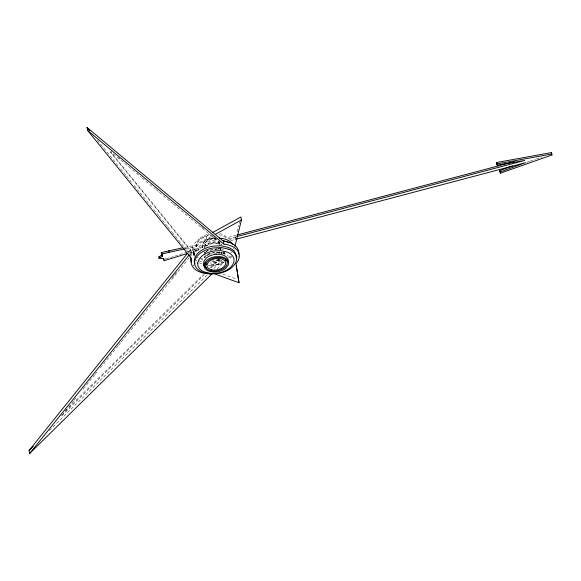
<?xml version="1.0" encoding="UTF-8"?>
<svg xmlns="http://www.w3.org/2000/svg" width="581" height="581" viewBox="0 0 581 581"><rect width="100%" height="100%" fill="white"/><g stroke="black" fill="none" stroke-linecap="round" stroke-linejoin="round"><path stroke-width="0.44" stroke-dasharray="2.9 2.18" d="M235.196 240.04L236.002 236.743M237.222 231.804L238.842 225.21M239.249 223.562L239.648 221.913M188.658 251.856L192.057 247.629A21.7 12.905 -10.8 0 1 206.095 236.097L209.719 234.107M189.791 254.173L192.631 250.636A21.7 12.905 -10.8 0 1 206.669 239.103L212.203 236.06M172.034 277.798L174.249 275.053M174.801 274.37L176.457 272.315M190.277 255.204L193.596 251.101L193.96 252.488A19.601 11.656 -10.8 0 0 195.463 254.95M73.649 400.89L61.121 416.403L60.925 415.386M74.215 400.186L75.922 398.072M83.323 388.907L94.71 374.803M95.284 374.099L96.991 371.985M100.411 367.751L118.059 345.891M118.626 345.187L120.906 342.369M121.473 341.664L139.128 319.804M139.694 319.1L189.232 257.761M189.805 257.056L193.785 252.118L193.596 251.101M65.275 411.079L203.306 274.493M210.148 267.725L218.848 259.111M61.768 415.764L204.178 274.842M211.266 267.826L220.286 258.901M49.378 430.506L207.678 274.559M213.837 268.495L221.848 260.608M217.04 268.916L224.15 261.908M193.945 254.965L193.713 253.803L110.484 151.583L110.673 152.563L111.37 152.251L123.906 162.724M526.749 162.353L529.168 161.496M529.966 161.213L535.595 159.223M536.401 158.94L542.029 156.95M173.211 256.679L169.18 257.855M174.859 256.134L186.392 252.328M188.041 251.784L197.925 248.515A15.847 9.427 -10.8 0 0 199.203 249.743M188.84 253.033L198.194 249.946A15.847 9.427 -10.8 0 0 198.775 250.571M236.147 235.247L226.844 237.709A15.847 9.427 -10.8 0 0 219.821 233.562M227.999 238.9L235.893 236.808M229.43 239.474L236.191 237.68M230.65 240.643L235.036 239.488M164.895 258.988L166.326 258.61M166.798 258.48L168.708 257.979M184.424 247.455L196.509 245.015A15.847 9.427 -10.8 0 1 209.153 233.823M185.557 248.704L196.777 246.438A15.847 9.427 -10.8 0 1 210.692 234.971M222.806 274.109L236.874 279.229M118.655 157.509L120.013 158.642M201.476 226.735L203.51 228.435M211.658 235.247L213.016 236.38M213.692 236.946L215.733 238.653M124.603 163.305L141.314 177.278M142.011 177.859L155.236 188.912M155.933 189.5L158.722 191.824M159.419 192.405L172.644 203.466M173.341 204.047L190.052 218.013M190.75 218.594L219.988 243.04A22.572 13.428 -10.8 0 0 193.901 254.783L110.673 152.563M97.325 140.152L112.503 158.845M113.048 159.514L119.555 167.531M120.637 168.868L126.062 175.542M126.607 176.21L131.488 182.216M134.196 185.557L139.077 191.57M140.159 192.899L152.091 207.591M153.718 209.596L158.598 215.609M159.143 216.27L167.277 226.292M167.815 226.96L171.613 231.63M172.158 232.298L186.254 249.663M186.799 250.331L190.59 255.001M224.949 253.57L224.716 252.684L224.97 253.897L224.862 253.309M205.514 244.87L205.354 244.173L205.928 247.056M219.538 244.303L219.858 245.756M221.143 252.699L221.31 253.498L221.092 252.328M193.734 253.875L194.236 256.206M202.159 246.431L202.246 246.831M223.649 252.089L223.975 253.759M221.223 243.788L221.535 245.407M219.988 243.04L219.807 242.059A22.572 13.428 -10.8 0 0 193.713 253.803M219.509 244.013L219.037 241.427M206.095 236.097L206.669 239.103M207.301 254.231L207.526 255.4M197.925 248.515L198.194 249.946M196.509 245.015L196.777 246.438M192.057 247.629L192.631 250.636M111.182 151.271L111.37 152.251M204.345 252.292L204.824 254.885M204.984 255.749L205.304 257.477M232.008 256.032A20.284 12.063 -10.8 0 1 228.921 259.148M223.779 262.242A20.284 12.063 -10.8 0 1 208.615 265.147A11.126 6.616 -10.8 0 0 224.063 261.98M202.035 263.956A20.284 12.063 -10.8 0 1 199.239 262.743M196.879 261.094A20.284 12.063 -10.8 0 1 195.92 260.106M194.047 255.466A20.284 12.063 -10.8 0 1 216.989 240.309M224.803 253.033A10.509 6.253 -10.8 0 1 224.644 254.325M218.812 259.649A10.509 6.253 -10.8 0 1 212.573 260.898M204.599 257.717A10.509 6.253 -10.8 0 1 204.113 256.504L204.338 257.673A10.509 6.253 -10.8 0 1 204.418 255.742M205.137 252.742A10.509 6.253 -10.8 0 1 207.439 250.614M219.894 248.414A10.509 6.253 -10.8 0 1 222.763 249.663M234.949 249.685A21.7 12.905 -10.8 0 1 234.724 250.556M230.621 256.533A21.7 12.905 -10.8 0 1 228.776 258.029M233.831 248.436A21.7 12.905 -10.8 0 1 233.417 249.314M231.637 251.907A21.7 12.905 -10.8 0 1 230.882 252.735M228.202 255.023A21.7 12.905 -10.8 0 1 227.2 255.713M219.255 259.242A19.827 11.794 -10.8 0 1 214.861 260.303M202.965 259.998A19.827 11.794 -10.8 0 1 201.164 259.453M197.968 257.899A19.827 11.794 -10.8 0 1 197.279 257.427M194.708 254.645A19.827 11.794 -10.8 0 1 193.785 252.118M229.698 255.952A20.284 12.063 -10.8 0 1 228.507 256.969M221.521 260.833A20.284 12.063 -10.8 0 1 210.119 263.004M201.614 261.777A20.284 12.063 -10.8 0 1 198.825 260.564M194.156 255.72A20.284 12.063 -10.8 0 1 215.239 238.203M223.126 249.3A9.521 5.665 -10.8 0 1 223.162 249.699M222.37 252.183A9.521 5.665 -10.8 0 1 221.368 253.367M206.734 255.611A9.521 5.665 -10.8 0 1 205.558 254.761M204.374 252.575A9.521 5.665 -10.8 0 1 204.338 252.176M219.909 252.074A6.979 4.147 -10.8 0 1 218.383 253.483M209.109 254.609A6.979 4.147 -10.8 0 1 208.209 254.115M206.851 251.878A6.979 4.147 -10.8 0 1 207.112 250.6M219.996 248.407A6.979 4.147 -10.8 0 1 220.642 249.997M220.831 259.947A10.509 6.253 -10.8 0 1 211.804 262.053M210.249 250.426A10.509 6.253 -10.8 0 1 216.488 249.176M220.119 249.583A10.509 6.253 -10.8 0 1 220.889 249.808M224.055 251.805A10.509 6.253 -10.8 0 1 225.029 254.209M219.465 259.954A9.521 5.665 -10.8 0 1 212.072 261.443M205.231 256.904A9.521 5.665 -10.8 0 1 205.376 255.734M215.377 249.823A9.521 5.665 -10.8 0 1 217.214 249.801M223.169 252.161A9.521 5.665 -10.8 0 1 224.048 254.34M208.216 254.877A6.979 4.147 -10.8 0 1 210.533 252.75M219.284 251.951A6.979 4.147 -10.8 0 1 221.158 253.454M202.769 258.981A19.979 11.881 -10.8 0 1 197.852 256.94M219.48 248.428A10.545 6.275 -10.8 0 1 218.303 249.126M208.354 250.869A10.545 6.275 -10.8 0 1 207.039 250.614M202.58 247.651A10.545 6.275 -10.8 0 1 214.578 238.079M221.049 244.173A8.686 5.171 -10.8 0 1 220.809 244.935M217.287 248.327A8.686 5.171 -10.8 0 1 209.661 249.83M204.773 247.746A8.686 5.171 -10.8 0 1 206.575 241.507A8.686 5.171 -10.8 0 1 216.524 239.437M219.022 252.089A15.847 9.427 -10.8 0 1 215.319 253.258M211.288 253.882A15.847 9.427 -10.8 0 1 208.506 253.948M218.812 234.753A15.847 9.427 -10.8 0 1 226.619 238.471M205.536 252.256A15.847 9.427 -10.8 0 1 204.265 252.009M217.563 249.205A10.545 6.275 -10.8 0 0 219.255 248.283A6.979 4.147 -10.8 0 1 218.485 249.082M202.587 247.491A10.545 6.275 -10.8 0 1 214.004 237.825M218.914 241.021A6.972 4.147 -10.8 0 1 217.577 244.768M206.952 246.155A6.972 4.147 -10.8 0 1 207.257 240.476A6.972 4.147 -10.8 0 1 216.51 239.002M220.758 248.515A8.686 5.171 -10.8 0 1 219.821 249.547M214.992 252.023A8.686 5.171 -10.8 0 1 212.617 252.445M207.105 251.682A8.686 5.171 -10.8 0 1 206.502 251.37M204.534 247.448A8.686 5.171 -10.8 0 1 212.283 242.059A8.686 5.171 -10.8 0 1 221.179 244.536M208.274 250.789A6.979 4.147 -10.8 0 1 207.787 250.542M206.821 246.097A6.979 4.147 -10.8 0 1 213.162 242.96A6.979 4.147 -10.8 0 1 219.349 244.717M207.01 255.611A11.126 6.616 -10.8 0 1 225.319 255.037M223.06 261.29A9.521 5.665 -10.8 0 1 208.557 263.832M214.178 253.454A9.521 5.665 -10.8 0 1 219.778 253.425M238.326 255.851A24.184 14.387 -10.8 0 1 237.673 257.485M194.112 266.033A24.511 14.576 -10.8 0 1 192.907 264.82"/><path stroke-width="0.87" d="M236.271 257.761L236.111 255.132A23.073 13.726 -10.8 0 0 228.471 247.455L220.882 245.748L212.37 246.221A20.146 11.983 -10.8 0 0 198.898 252.285C195.935 254.827 193.538 258.741 194.446 262.772A23.073 13.726 -10.8 0 0 194.831 263.999M228.035 262.14L228.195 260.549A13.494 8.025 -10.8 0 0 222.603 254.936L219.153 254.289L214.164 254.565A11.816 7.03 -10.8 0 0 206.255 258.124L203.975 261.123L203.539 263.513A13.494 8.025 -10.8 0 0 206.422 267.892M234.956 246.344L241.442 219.981L240.868 216.974L212.617 232.509M211.869 274.007L29.624 453.536L29.05 450.529L187.525 253.265M29.624 453.536L189.217 254.877M29.05 450.529L33.364 446.281M187.14 253.592L164.212 260.666L163.319 258.451L159.056 258.356L158.787 256.933L162.15 254.812L161.874 254.122M159.056 258.356L162.426 256.243L162.15 254.812M215.362 234.325L241.442 219.981M236.772 236.576L524.628 160.45L497.227 165.091L496.494 162.527L551.311 152.621L551.681 153.537L551.95 154.96L500.488 173.16L499.754 170.589L512.5 165.912M500.023 172.012L525.522 162.665L235.915 239.256M162.426 256.243L161.257 252.604L182.695 247.804M161.533 254.028L184.693 248.879M236.99 235.022L514.214 161.714M496.77 163.951L551.58 154.045L551.95 154.96M158.787 256.933L159.848 256.955M87.586 130.434L223.925 244.129A24.366 14.496 -10.8 0 1 236.046 263.73L239.009 282.773L213.99 273.658A24.366 14.496 -10.8 0 1 191.701 258.639L87.586 130.434L87.019 127.464L223.358 241.166L225.856 241.543A24.184 14.387 -10.8 0 1 233.809 244.652M228.812 249.227L221.223 247.528L212.711 248A20.146 11.983 -10.8 0 0 199.232 254.064C196.276 256.606 193.88 260.52 194.788 264.551A23.073 13.726 -10.8 0 0 202.42 272.228L210.01 273.934L218.521 273.462A20.146 11.983 -10.8 0 0 231.993 267.398C234.956 264.856 237.353 260.942 236.445 256.911A23.073 13.726 -10.8 0 0 228.812 249.234M87.019 127.464L89.728 130.805M496.494 162.527L497.227 165.091M499.754 170.589L500.488 173.16M161.257 252.604L161.816 253.984M163.769 258.821L164.212 260.666M551.311 152.621L551.58 154.045M239.009 282.773L237.331 272.663M223.358 241.166L223.925 244.129M168.882 250.585L169.151 252.009M236.22 265.524L236.59 267.899M236.772 269.09L237.142 271.472M223.089 240.737A20.284 12.063 -10.8 0 1 228.943 242.735M219.153 238.152A20.284 12.063 -10.8 0 1 232.625 244.26M225.827 259.642A11.126 6.616 -10.8 0 1 225.268 260.608M206.938 264.384A11.126 6.616 -10.8 0 1 205.26 262.982M238.689 254.246A24.184 14.387 -10.8 0 0 238.58 251.145A24.511 14.583 -10.8 0 0 233.809 244.652M191.214 262.089A24.184 14.387 -10.8 0 1 190.706 257.368M197.707 263.055L197.845 265.335A19.957 11.874 -10.8 0 0 204.447 271.973L211.012 273.448L218.376 273.041A17.423 10.364 -10.8 0 0 230.032 267.797C232.596 265.604 234.666 262.213 233.882 258.727A19.957 11.874 -10.8 0 0 227.28 252.089L220.715 250.614L213.35 251.021A17.423 10.364 -10.8 0 0 201.694 256.265L198.927 259.518L197.707 263.055M203.982 264.965L203.96 265.749A13.494 8.025 -10.8 0 0 209.552 271.371L213.002 272.01L217.998 271.734A11.816 7.03 -10.8 0 0 225.9 268.182L228.18 265.176L228.624 262.786A13.494 8.025 -10.8 0 0 223.031 257.172L219.582 256.526L214.585 256.802A11.816 7.03 -10.8 0 0 206.683 260.361L204.802 262.561L203.982 264.965M210.961 270.775A11.126 6.616 -10.8 0 0 227.287 262.815A11.126 6.616 -10.8 0 0 210.627 259.22A11.126 6.616 -10.8 0 0 210.961 270.775M211.731 269.838A9.521 5.665 -10.8 0 0 225.704 263.019A9.521 5.665 -10.8 0 0 211.44 259.947A9.521 5.665 -10.8 0 0 211.731 269.838"/></g></svg>
